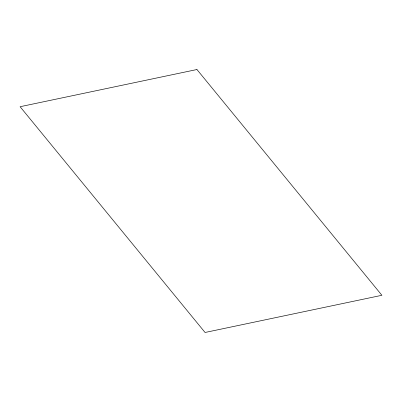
<?xml version="1.0" encoding="UTF-8"?>
<svg xmlns="http://www.w3.org/2000/svg" width="402" height="402" viewBox="0 0 402 402"><rect width="100%" height="100%" fill="white"/><g stroke="black" fill="none" stroke-linecap="round" stroke-linejoin="round"><path stroke-width="0.6" d="M196.94 69.526L20.1 106.711L205.06 332.474L381.9 295.289L196.94 69.526"/></g></svg>
